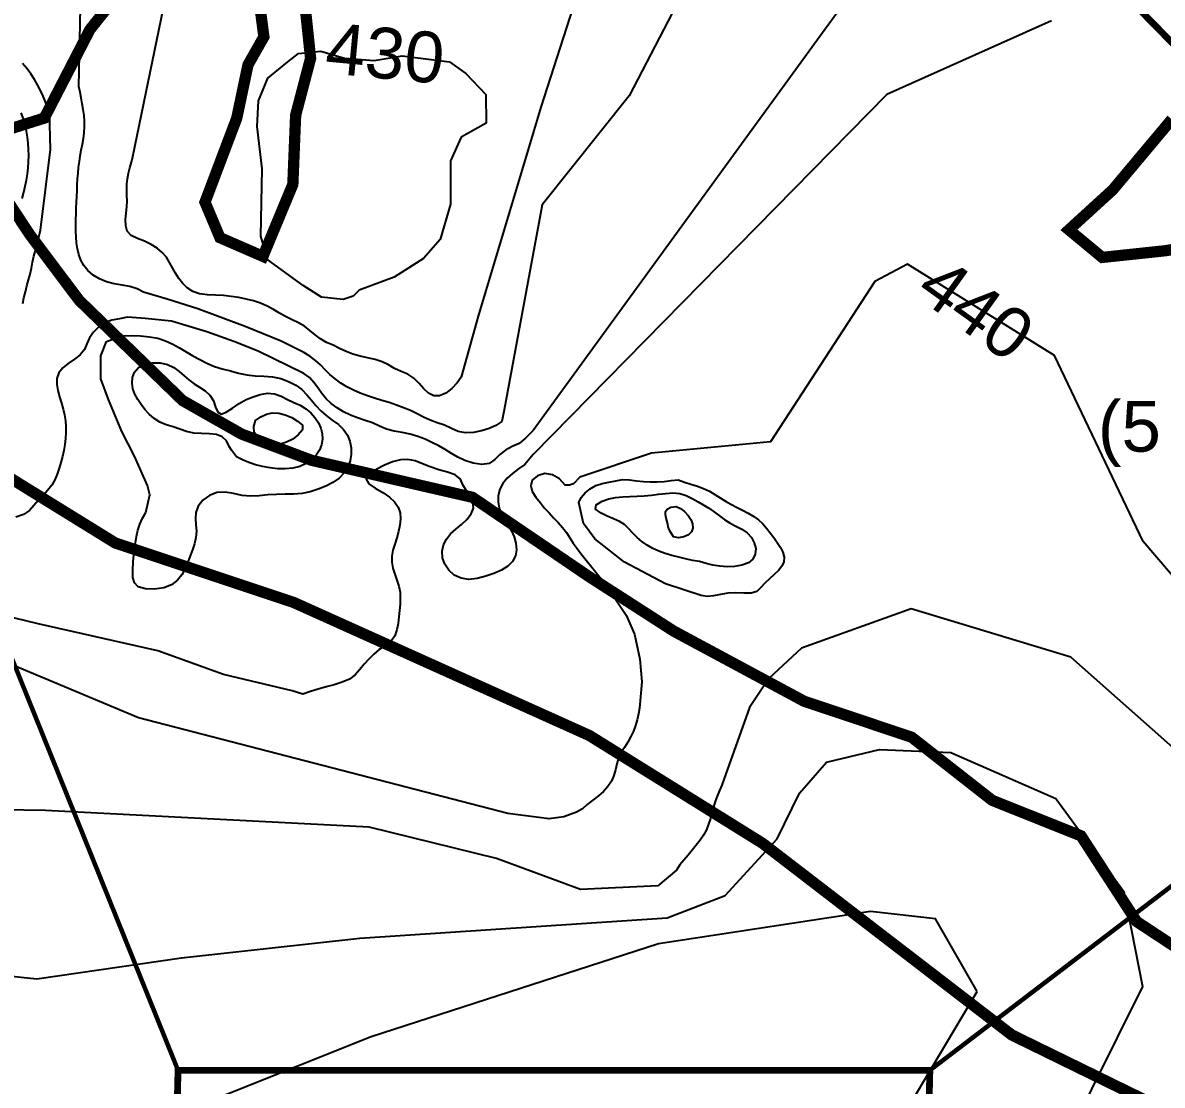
# Model space of a CAD drawing. Header units: metres. Extents: x 218545 to 227455, y 1543467 to 1556082.
# Drawn here: x 222173 to 222678, y 1547843 to 1548314 of the extents above; entities that cross this region are included whole.
import ezdxf

# ---------------------------------------------------------------- set-up
doc = ezdxf.new("R2010")
doc.units = ezdxf.units.M
doc.header["$MEASUREMENT"] = 0
doc.header["$PDMODE"] = 1
doc.header["$PDSIZE"] = -10
for name, color, linetype in [('10 M CONTOUR', 20, 'Continuous'), ('2 M CONTOUR', 33, 'Continuous'), ('CONTEXT', 200, 'Continuous'), ('SATGE-2', 160, 'Continuous'), ('UUL', 90, 'Continuous')]:
    doc.layers.add(name, color=color, linetype=linetype)
doc.layers.add('BO', color=7, linetype='Continuous', lineweight=30)
doc.styles.get("Standard").update_dxf_attribs({"font": 'arial.ttf'})

msp = doc.modelspace()

# ---------------------------------------------------------------- linework, layer by layer
at = {"layer": '10 M CONTOUR', "elevation": -1039.86579}
msp.add_lwpolyline([(222322.57436, 1548195.15499), (222319.90634, 1548192.48347), (222315.4096, 1548191.05465), (222305.80306, 1548192.0752), (222297.76317, 1548197.20698), (222282.08602, 1548208.68741), (222278.95074, 1548219.12428), (222279.47329, 1548248.86937), (222277.3831, 1548267.65564), (222277.90565, 1548279.13619), (222282.08602, 1548289.05122), (222290.96982, 1548296.35695), (222295.67299, 1548300.00981), (222305.60162, 1548301.0536), (222316.05306, 1548297.92246), (222329.11723, 1548296.87878), (222341.65885, 1548298.96613), (222362.56172, 1548296.35695), (222369.87762, 1548291.13857), (222378.63751, 1548281.91976), (222378.76141, 1548269.22116), (222367.78743, 1548262.95911), (222363.08426, 1548252.52224), (222363.08426, 1548233.21401), (222358.38109, 1548217.55876), (222351.06519, 1548209.20924), (222338.00102, 1548200.85984)], close=True, dxfattribs=at)
at = {"layer": '10 M CONTOUR'}
msp.add_polyline3d([(222704.56969, 1548043.29532, -1029.86579), (222670.08069, 1548083.81732, -1029.86579), (222630.81469, 1548166.20432, -1029.86579), (222565.54169, 1548206.67432, -1029.86579), (222551.05769, 1548198.96932, -1029.86579), (222504.83427, 1548127.99047, -1469.86579), (222452.18447, 1548122.99671, -1469.86579), (222420.32233, 1548112.28705, -1469.86579), (222417.55035, 1548109.38723, -1469.86579), (222415.72935, 1548108.7863, -1469.86579), (222413.86157, 1548108.79032, -1469.86579), (222411.26818, 1548111.51011, -1469.86579), (222408.18497, 1548113.38101, -1469.86579), (222404.8645, 1548113.92256, -1469.86579), (222401.63351, 1548112.95492, -1469.86579), (222399.28532, 1548110.92786, -1469.86579), (222398.59168, 1548108.51987, -1469.86579), (222399.28871, 1548105.96014, -1469.86579), (222400.87386, 1548103.37373, -1469.86579), (222402.84462, 1548100.88567, -1469.86579), (222404.73597, 1548098.60869, -1469.86579), (222406.68634, 1548096.44892, -1469.86579), (222408.73847, 1548094.32169, -1469.86579), (222410.78506, 1548092.18811, -1469.86579), (222412.71885, 1548090.00929, -1469.86579), (222414.43256, 1548087.74633, -1469.86579), (222415.87095, 1548085.3792, -1469.86579), (222417.41747, 1548083.04726, -1469.86579), (222419.12357, 1548080.77111, -1469.86579), (222420.86175, 1548078.50686, -1469.86579), (222421.91171, 1548077.03917, -1469.86579), (222431.75204, 1548064.89703, -1469.86579), (222440.87692, 1548051.14439, -1469.86579), (222444.54322, 1548042.68419, -1469.86579), (222446.90864, 1548031.70694, -1469.86579), (222447.88268, 1548021.56333, -1469.86579), (222446.76197, 1548009.97786, -1469.86579), (222446.33839, 1548007.40055, -1469.86579), (222445.77733, 1548004.84216, -1469.86579), (222445.03471, 1548002.31025, -1469.86579), (222444.08333, 1547999.81191, -1469.86579), (222442.93519, 1547997.35308, -1469.86579), (222441.60779, 1547994.93956, -1469.86579), (222440.11861, 1547992.57712, -1469.86579), (222438.58658, 1547990.24154, -1469.86579), (222437.50341, 1547987.79213, -1469.86579), (222436.76468, 1547985.25101, -1469.86579), (222436.14001, 1547982.67588, -1469.86579), (222435.39903, 1547980.12439, -1469.86579), (222434.31561, 1547977.65364, -1469.86579), (222432.79278, 1547975.30332, -1469.86579), (222430.88331, 1547973.09295, -1469.86579), (222428.64832, 1547971.04091, -1469.86579), (222426.16266, 1547969.15531, -1469.86579), (222423.6677, 1547967.31973, -1469.86579), (222421.49017, 1547965.34719, -1469.86579), (222418.9322, 1547963.86855, -1469.86579), (222413.21958, 1547961.81432, -1469.86579), (222406.74908, 1547960.94286, -1469.86579), (222388.41806, 1547963.3142, -1469.86579), (222224.70485, 1548005.5964, -1029.86579), (222154.41969, 1548035.04732, -1029.86579)], dxfattribs=at)
at = {"layer": '2 M CONTOUR', "flags": 128}
for points, elevation in [([(222228.66035, 1548108.55302), (222223.02153, 1548121.5597), (222217.38172, 1548132.55574), (222211.47315, 1548146.77), (222207.98186, 1548155.88873), (222207.98186, 1548166.08003), (222210.61229, 1548172.37267), (222217.561, 1548174.92089), (222221.55938, 1548175.12286), (222225.64793, 1548174.93183), (222229.55092, 1548174.53758), (222233.22703, 1548173.8613), (222236.66572, 1548172.78892), (222239.87216, 1548171.28345), (222242.91793, 1548169.59914), (222245.88598, 1548167.85661), (222248.85698, 1548166.1001), (222251.90226, 1548164.38242), (222255.06167, 1548162.78568), (222258.3684, 1548161.39813), (222261.85421, 1548160.30499), (222265.47132, 1548159.42298), (222269.06714, 1548158.4539), (222272.67381, 1548157.58347), (222276.41365, 1548157.18747), (222280.23646, 1548157.03248), (222284.05173, 1548156.74328), (222287.76529, 1548155.9952), (222291.26202, 1548154.75586), (222294.41925, 1548153.09783), (222297.11547, 1548151.094), (222299.35382, 1548148.83685), (222301.36996, 1548146.45531), (222303.38154, 1548144.06516), (222305.52232, 1548141.74905), (222307.9165, 1548139.58592), (222310.63391, 1548137.62165), (222313.36201, 1548135.67005), (222315.65207, 1548133.46599), (222317.34666, 1548130.96028), (222318.46181, 1548128.23228), (222319.01582, 1548125.36304), (222319.02698, 1548122.4336), (222318.50502, 1548119.52835), (222317.44054, 1548116.73913), (222315.82154, 1548114.15876), (222313.63602, 1548111.88009), (222310.88116, 1548109.98632), (222307.71714, 1548108.38934), (222304.36207, 1548106.95884), (222300.85819, 1548105.79009), (222297.22398, 1548105.00864), (222293.48022, 1548104.70486), (222289.66485, 1548104.70222), (222285.82372, 1548104.70195), (222281.99977, 1548104.43686), (222278.2005, 1548104.02594), (222274.41006, 1548103.84309), (222270.61369, 1548104.24326), (222266.82899, 1548105.07922), (222263.1047, 1548105.72113), (222259.49208, 1548105.52508), (222256.12649, 1548104.20893), (222253.27875, 1548102.0728), (222251.23191, 1548099.4695), (222250.207, 1548096.72138), (222249.99007, 1548093.93703), (222250.18098, 1548091.13355), (222250.37891, 1548088.32773), (222250.19653, 1548085.53632), (222249.54859, 1548082.7764), (222248.64732, 1548080.0653), (222247.66833, 1548077.39593), (222246.61393, 1548074.67516), (222245.4188, 1548071.8577), (222243.92705, 1548069.10328), (222241.9655, 1548066.61081), (222239.36097, 1548064.5792), (222235.94189, 1548063.20702), (222231.82922, 1548062.62638), (222227.77323, 1548062.82653), (222224.60571, 1548063.77817), (222222.87974, 1548065.45956), (222222.26758, 1548067.87282), (222222.26791, 1548071.02476), (222222.37943, 1548074.92221), (222222.64328, 1548077.70889), (222223.00099, 1548080.48471), (222223.42831, 1548083.25587), (222223.90097, 1548086.02855), (222224.42056, 1548088.80236), (222225.27151, 1548091.50479), (222226.55339, 1548094.11414), (222227.96444, 1548096.71512), (222229.70594, 1548104.47744), (222228.66035, 1548108.55302)], -1031.86579), ([(222265.95289, 1548124.2456), (222264.88782, 1548125.93417), (222263.6882, 1548128.35135), (222261.87359, 1548130.13002), (222259.34216, 1548131.14263), (222256.18773, 1548131.50668), (222252.71477, 1548131.60353), (222249.23819, 1548131.82757), (222246.02517, 1548132.50738), (222243.02768, 1548133.53694), (222240.06994, 1548134.63402), (222237.01136, 1548135.56751), (222234.15303, 1548136.74428), (222231.64153, 1548138.33049), (222229.44233, 1548140.22422), (222227.52085, 1548142.32337), (222225.84247, 1548144.52585), (222224.3736, 1548146.73321), (222223.14797, 1548149.03588), (222222.28137, 1548151.48677), (222221.88548, 1548153.9955), (222222.07193, 1548156.47125), (222222.95237, 1548158.82324), (222224.66184, 1548160.90255), (222227.36089, 1548162.31633), (222230.73577, 1548162.97457), (222234.31518, 1548162.91397), (222237.63012, 1548162.17194), (222240.42339, 1548160.84688), (222242.81406, 1548159.14547), (222244.96709, 1548157.27609), (222247.07902, 1548155.40526), (222249.35334, 1548153.68644), (222251.83202, 1548152.13754), (222254.26855, 1548150.53437), (222256.38654, 1548148.62767), (222257.91479, 1548146.1754), (222258.89535, 1548143.37331), (222259.85729, 1548141.0978), (222261.36142, 1548140.26355), (222263.61373, 1548141.08157), (222266.38456, 1548142.89892), (222269.41756, 1548145.0097), (222272.45637, 1548146.70798), (222275.47966, 1548147.84368), (222278.70704, 1548148.90885), (222281.96569, 1548149.52863), (222285.07112, 1548149.30178), (222287.94633, 1548148.14665), (222290.76282, 1548146.72019), (222293.61234, 1548145.45724), (222296.36316, 1548144.15726), (222298.87532, 1548142.59484), (222301.08631, 1548140.75825), (222302.95506, 1548138.69498), (222304.44052, 1548136.45256), (222305.50185, 1548134.07856), (222306.10577, 1548131.62321), (222306.2289, 1548129.14021), (222305.84852, 1548126.68345), (222304.9419, 1548124.30687), (222303.48763, 1548122.06516), (222301.50604, 1548120.0385), (222299.06719, 1548118.33741), (222296.24409, 1548117.07418), (222293.11799, 1548116.32039), (222289.79692, 1548116.01581), (222286.39433, 1548116.07356), (222283.02231, 1548116.40796), (222279.75168, 1548116.96985), (222276.60565, 1548117.75223), (222273.60477, 1548118.75044), (222270.76823, 1548119.96011), (222268.09745, 1548121.38092), (222265.95289, 1548124.2456)], -1033.86579), ([(222275.86782, 1548134.78122), (222276.55582, 1548137.3504), (222278.932, 1548139.10778), (222281.40924, 1548140.2668), (222284.04162, 1548140.78355), (222286.86347, 1548140.63013), (222289.77589, 1548139.88688), (222292.62488, 1548138.67892), (222295.25627, 1548137.13155), (222297.42497, 1548135.35475), (222297.39945, 1548133.22279), (222295.55568, 1548131.05012), (222293.11029, 1548129.2207), (222290.33547, 1548127.83115), (222287.44751, 1548126.96113), (222284.6627, 1548126.6903), (222282.15822, 1548127.08389), (222279.92567, 1548128.13884), (222277.90177, 1548129.83181), (222276.02319, 1548132.1395), (222275.86782, 1548134.78122)], -1035.86579), ([(222474.13421, 1548059.80296), (222458.36104, 1548064.97748), (222440.21401, 1548074.62672), (222427.01621, 1548084.98206), (222422.0064, 1548091.78798), (222419.91784, 1548101.05118), (222421.00613, 1548103.28226), (222422.69915, 1548105.34687), (222424.88038, 1548107.13673), (222427.43331, 1548108.54354), (222430.24418, 1548109.49311), (222433.21583, 1548110.1196), (222436.25742, 1548110.63585), (222439.28264, 1548111.22009), (222442.34718, 1548111.08446), (222445.44128, 1548110.65759), (222448.52465, 1548110.4022), (222451.59382, 1548110.27983), (222454.65066, 1548110.26914), (222457.7199, 1548110.43321), (222460.83266, 1548110.85843), (222463.90612, 1548111.09744), (222466.74431, 1548110.11339), (222469.61482, 1548109.22), (222472.45033, 1548108.31695), (222475.18258, 1548107.29983), (222477.75648, 1548106.08268), (222480.19988, 1548104.69614), (222482.57292, 1548103.21617), (222484.93582, 1548101.71888), (222487.3488, 1548100.28034), (222489.85953, 1548098.94879), (222492.44065, 1548097.64868), (222494.99556, 1548096.31449), (222497.41565, 1548094.89323), (222499.59233, 1548093.33187), (222501.46393, 1548091.59427), (222503.12383, 1548089.70008), (222504.69745, 1548087.68045), (222506.29716, 1548085.56673), (222507.87343, 1548083.39264), (222509.26689, 1548081.19352), (222510.3161, 1548079.00474), (222510.8596, 1548076.86169), (222510.73595, 1548074.79972), (222509.85643, 1548072.83976), (222508.37468, 1548070.95462), (222506.49486, 1548069.10704), (222504.4211, 1548067.2598), (222502.35755, 1548065.37566), (222500.50835, 1548063.41737), (222498.80815, 1548061.59578), (222496.24145, 1548060.87035), (222492.98622, 1548060.88841), (222489.42277, 1548061.09248), (222485.92444, 1548060.94135), (222482.67484, 1548060.33827), (222479.64964, 1548059.67366), (222476.81391, 1548059.36275), (222474.13421, 1548059.80296)], -1027.86579), ([(222473.35686, 1548074.92221), (222470.25034, 1548075.45202), (222467.20087, 1548076.08835), (222464.18349, 1548076.81485), (222461.18029, 1548077.61981), (222458.22259, 1548078.52371), (222455.36264, 1548079.56075), (222452.65276, 1548080.76515), (222450.14281, 1548082.16875), (222447.84963, 1548083.77148), (222445.76654, 1548085.55047), (222443.88546, 1548087.48167), (222442.11251, 1548089.46868), (222440.19627, 1548091.28237), (222437.90527, 1548092.71928), (222435.28731, 1548093.87819), (222432.51824, 1548094.99652), (222429.7746, 1548096.31237), (222427.25556, 1548098.06091), (222427.6156, 1548100.08224), (222430.25928, 1548101.65668), (222433.15785, 1548102.69915), (222436.225, 1548103.32638), (222439.37534, 1548103.65519), (222442.53468, 1548103.80165), (222445.69355, 1548103.87766), (222448.86548, 1548103.99364), (222452.06407, 1548104.25989), (222455.28748, 1548104.70726), (222458.49007, 1548105.14009), (222461.61843, 1548105.32268), (222464.61962, 1548105.02188), (222467.46948, 1548104.15846), (222470.18854, 1548102.89209), (222472.80114, 1548101.40304), (222475.33167, 1548099.87159), (222477.77379, 1548098.38417), (222480.07679, 1548096.7796), (222482.31594, 1548095.1141), (222484.57973, 1548093.47208), (222486.95667, 1548091.93794), (222489.50953, 1548090.5708), (222492.09377, 1548089.22565), (222494.46463, 1548087.65885), (222496.38272, 1548085.64501), (222497.69369, 1548083.22499), (222498.30602, 1548080.63647), (222498.12967, 1548078.12175), (222497.07461, 1548075.92311), (222495.05784, 1548074.27758), (222492.21385, 1548073.2595), (222488.93071, 1548072.7535), (222485.59721, 1548072.63641), (222482.38278, 1548072.83188), (222479.27944, 1548073.30142), (222476.2741, 1548074.00763), (222473.35686, 1548074.92221)], -1025.86579), ([(222460.66538, 1548087.7283), (222459.70086, 1548089.72096), (222459.20774, 1548092.08454), (222458.66773, 1548094.07172), (222458.31139, 1548095.71794), (222458.36934, 1548097.05868), (222459.07216, 1548098.12941), (222460.65045, 1548098.96558), (222463.00954, 1548099.35781), (222465.01858, 1548098.46797), (222466.80306, 1548097.04655), (222468.34615, 1548095.3506), (222469.53619, 1548093.49424), (222470.26154, 1548091.59164), (222470.41052, 1548089.75693), (222469.87149, 1548088.10425), (222468.53326, 1548086.74778), (222466.4517, 1548085.81502), (222464.09489, 1548085.46636), (222461.92652, 1548085.84631), (222460.66538, 1548087.7283)], -1023.86579)]:
    msp.add_lwpolyline(points, dxfattribs=dict(at, elevation=elevation))
at = {"layer": '2 M CONTOUR', "elevation": -1025.86579}
msp.add_lwpolyline([(222042.18369, 1547904.65332), (222179.60369, 1547890.02932), (222243.83069, 1547899.35332), (222322.79007, 1547908.03868), (222459.05362, 1547917.04204), (222484.82021, 1547926.87144), (222507.83371, 1547952.04152), (222517.69653, 1547972.28708), (222529.75125, 1547985.96649), (222553.24813, 1547991.68508), (222584.84069, 1547990.34132), (222631.35369, 1547969.97232), (222661.45269, 1547928.67032), (222669.70569, 1547886.57132), (222635.76369, 1547818.26332), (222546.66669, 1547711.70732), (222402.03869, 1547638.24132), (222326.53869, 1547584.57832), (222098.55169, 1547505.36132)], dxfattribs=at)
at = {"layer": '2 M CONTOUR'}
for points in [[(222484.53269, 1548362.62232, -1035.86579), (222442.21369, 1548281.21732, -1035.86579), (222403.66569, 1548232.92632, -1035.86579), (222386.74371, 1548142.15584, -1469.86579), (222385.71852, 1548136.92561, -1469.86579), (222383.08671, 1548135.26996, -1469.86579), (222380.10103, 1548133.92452, -1469.86579), (222376.74705, 1548132.79481, -1469.86579), (222373.21062, 1548132.03212, -1469.86579), (222369.71335, 1548131.88634, -1469.86579), (222366.46568, 1548132.58691, -1469.86579), (222363.4398, 1548133.92827, -1469.86579), (222360.38095, 1548135.2906, -1469.86579), (222357.183, 1548136.36405, -1469.86579), (222354.06714, 1548137.52391, -1469.86579), (222351.0889, 1548138.88523, -1469.86579), (222348.17155, 1548140.34095, -1469.86579), (222345.23633, 1548141.78059, -1469.86579), (222342.20972, 1548143.10063, -1469.86579), (222339.08033, 1548144.28026, -1469.86579), (222335.87759, 1548145.35297, -1469.86579), (222332.63161, 1548146.35316, -1469.86579), (222329.37624, 1548147.32957, -1469.86579), (222326.15769, 1548148.37352, -1469.86579), (222323.01352, 1548149.53297, -1469.86579), (222319.97957, 1548150.84825, -1469.86579), (222317.09018, 1548152.3469, -1469.86579), (222314.37549, 1548154.02059, -1469.86579), (222311.8649, 1548155.85479, -1469.86579), (222309.58783, 1548157.83495, -1469.86579), (222307.53918, 1548159.93463, -1469.86579), (222305.42981, 1548162.02433, -1469.86579), (222303.16725, 1548164.03289, -1469.86579), (222300.72549, 1548165.91122, -1469.86579), (222298.07851, 1548167.61021, -1469.86579), (222287.93226, 1548172.51298, -1469.86579), (222271.94896, 1548179.03227, -1469.86579), (222251.01294, 1548186.90054, -1469.86579), (222237.42174, 1548191.24878, -1469.86579), (222226.97726, 1548194.27325, -1469.86579), (222224.08033, 1548195.7049, -1469.86579), (222220.94246, 1548196.74172, -1469.86579), (222217.50411, 1548197.37543, -1469.86579), (222213.97804, 1548197.9736, -1469.86579), (222210.57095, 1548198.88176, -1469.86579), (222207.4222, 1548200.20047, -1469.86579), (222204.62914, 1548201.87738, -1469.86579), (222202.28847, 1548203.8578, -1469.86579), (222200.49551, 1548206.08676, -1469.86579), (222199.21487, 1548208.4809, -1469.86579), (222198.29077, 1548210.96277, -1469.86579), (222197.66021, 1548213.50662, -1469.86579), (222197.2645, 1548216.08879, -1469.86579), (222197.04496, 1548218.6856, -1469.86579), (222196.94583, 1548221.27576, -1469.86579), (222196.93298, 1548223.85522, -1469.86579), (222196.9819, 1548226.42766, -1469.86579), (222197.06815, 1548228.99682, -1469.86579), (222197.1673, 1548231.5664, -1469.86579), (222197.26301, 1548234.13892, -1469.86579), (222197.36075, 1548236.71361, -1469.86579), (222197.46965, 1548239.28914, -1469.86579), (222197.59885, 1548241.8642, -1469.86579), (222197.75751, 1548244.43748, -1469.86579), (222197.95567, 1548247.00831, -1469.86579), (222198.20435, 1548249.57664, -1469.86579), (222198.51462, 1548252.14249, -1469.86579), (222198.89755, 1548254.70586, -1469.86579), (222199.35791, 1548257.26684, -1469.86579), (222199.85087, 1548259.82615, -1469.86579), (222200.30798, 1548262.38482, -1469.86579), (222200.66067, 1548264.94386, -1469.86579), (222200.84038, 1548267.5043, -1469.86579), (222200.80371, 1548270.067, -1469.86579), (222200.58611, 1548272.63228, -1469.86579), (222200.23843, 1548275.20039, -1469.86579), (222199.81155, 1548277.77156, -1469.86579), (222199.35513, 1548280.34584, -1469.86579), (222198.87242, 1548282.91705, -1469.86579), (222198.30623, 1548285.47076, -1469.86579), (222203.75369, 1548544.44632, -1035.86579)], [(222424.27969, 1548342.50632, -1037.86579), (222403.12769, 1548276.27432, -1037.86579), (222375.30702, 1548183.65715, -1469.86579), (222367.76266, 1548156.64408, -1469.86579), (222365.98442, 1548154.06398, -1469.86579), (222363.61575, 1548151.59463, -1469.86579), (222360.91797, 1548149.58064, -1469.86579), (222358.15236, 1548148.36664, -1469.86579), (222355.57923, 1548148.29543, -1469.86579), (222353.32238, 1548149.4631, -1469.86579), (222351.2322, 1548151.47159, -1469.86579), (222349.12647, 1548153.86387, -1469.86579), (222346.82296, 1548156.18294, -1469.86579), (222344.13945, 1548157.97179, -1469.86579), (222341.09455, 1548159.12645, -1469.86579), (222338.23254, 1548160.50634, -1469.86579), (222335.50054, 1548162.06168, -1469.86579), (222332.67306, 1548163.47097, -1469.86579), (222329.56774, 1548164.47505, -1469.86579), (222326.25978, 1548165.18727, -1469.86579), (222322.91963, 1548165.85872, -1469.86579), (222319.71749, 1548166.74013, -1469.86579), (222316.73754, 1548167.9569, -1469.86579), (222313.87182, 1548169.35447, -1469.86579), (222310.98634, 1548170.74034, -1469.86579), (222308.02422, 1548172.00825, -1469.86579), (222305.37588, 1548173.56879, -1469.86579), (222303.00086, 1548175.39724, -1469.86579), (222300.71735, 1548177.31875, -1469.86579), (222298.34358, 1548179.15847, -1469.86579), (222295.69956, 1548180.74329, -1469.86579), (222292.78227, 1548182.06985, -1469.86579), (222289.91145, 1548183.44441, -1469.86579), (222287.26437, 1548185.03836, -1469.86579), (222284.63704, 1548186.66127, -1469.86579), (222281.8206, 1548188.1116, -1469.86579), (222278.81109, 1548189.35249, -1469.86579), (222275.66334, 1548190.39436, -1469.86579), (222272.43214, 1548191.24759, -1469.86579), (222269.15607, 1548191.92096, -1469.86579), (222265.81644, 1548192.41748, -1469.86579), (222262.38202, 1548192.73889, -1469.86579), (222258.82671, 1548192.89349, -1469.86579), (222255.24171, 1548193.03823, -1469.86579), (222251.83464, 1548193.47762, -1469.86579), (222248.81811, 1548194.52253, -1469.86579), (222246.3324, 1548196.24016, -1469.86579), (222244.28091, 1548198.23125, -1469.86579), (222242.56547, 1548200.41436, -1469.86579), (222241.09062, 1548202.72623, -1469.86579), (222239.76086, 1548205.10356, -1469.86579), (222238.48062, 1548207.48304, -1469.86579), (222237.08667, 1548209.78152, -1469.86579), (222235.26985, 1548211.8752, -1469.86579), (222232.98683, 1548213.73449, -1469.86579), (222230.3316, 1548215.37761, -1469.86579), (222227.39895, 1548216.82301, -1469.86579), (222224.28462, 1548218.08977, -1469.86579), (222221.43844, 1548219.41324, -1469.86579), (222219.74665, 1548221.31103, -1469.86579), (222219.05896, 1548223.7096, -1469.86579), (222219.0325, 1548226.42472, -1469.86579), (222219.32442, 1548229.27214, -1469.86579), (222219.59407, 1548232.06875, -1469.86579), (222219.66059, 1548234.71216, -1469.86579), (222219.60872, 1548237.23415, -1469.86579), (222219.54823, 1548239.67915, -1469.86579), (222219.58891, 1548242.09161, -1469.86579), (222219.83604, 1548244.51476, -1469.86579), (222220.3015, 1548246.96688, -1469.86579), (222220.90871, 1548249.44263, -1469.86579), (222221.57766, 1548251.93576, -1469.86579), (222222.22832, 1548254.43999, -1469.86579), (222241.54053, 1548348.36101, -1469.86579)], [(222544.94969, 1548332.64132, -1033.86579), (222399.65107, 1548132.94161, -1469.86579), (222396.19468, 1548129.56586, -1469.86579), (222393.4931, 1548127.24772, -1469.86579), (222390.36886, 1548125.92253, -1469.86579), (222387.46644, 1548124.33665, -1469.86579), (222384.9413, 1548122.32556, -1469.86579), (222382.67873, 1548120.08415, -1469.86579), (222380.12234, 1548118.39384, -1469.86579), (222376.8411, 1548117.9036, -1469.86579), (222373.12098, 1548118.45775, -1469.86579), (222369.44185, 1548119.68301, -1469.86579), (222366.24805, 1548121.2167, -1469.86579), (222363.46245, 1548122.8515, -1469.86579), (222360.67223, 1548124.50437, -1469.86579), (222357.78225, 1548126.12843, -1469.86579), (222354.80646, 1548127.68745, -1469.86579), (222351.73597, 1548129.13057, -1469.86579), (222348.5359, 1548130.39029, -1469.86579), (222345.16997, 1548131.39827, -1469.86579), (222341.61834, 1548132.11134, -1469.86579), (222338.01524, 1548132.7227, -1469.86579), (222334.57911, 1548133.55474, -1469.86579), (222331.52038, 1548134.91899, -1469.86579), (222328.47666, 1548136.33779, -1469.86579), (222325.20687, 1548137.4834, -1469.86579), (222321.87019, 1548138.57205, -1469.86579), (222318.62307, 1548139.81414, -1469.86579), (222315.56423, 1548141.30085, -1469.86579), (222312.73953, 1548143.01425, -1469.86579), (222310.1929, 1548144.93239, -1469.86579), (222307.96817, 1548147.03415, -1469.86579), (222306.06141, 1548149.34888, -1469.86579), (222304.30871, 1548151.79053, -1469.86579), (222302.51008, 1548154.19689, -1469.86579), (222300.46552, 1548156.40572, -1469.86579), (222297.97505, 1548158.2548, -1469.86579), (222277.78798, 1548168.20592, -1469.86579), (222266.98053, 1548172.36304, -1469.86579), (222255.0734, 1548176.70923, -1469.86579), (222239.28954, 1548181.436, -1469.86579), (222239.28954, 1548181.436, -1469.86579), (222227.70551, 1548182.62444, -1469.86579), (222219.90293, 1548183.17299, -1469.86579), (222216.31759, 1548182.48467, -1469.86579), (222212.85616, 1548181.88929, -1469.86579), (222209.74246, 1548180.67704, -1469.86579), (222207.04586, 1548178.84518, -1469.86579), (222204.79732, 1548176.56668, -1469.86579), (222203.02783, 1548174.01451, -1469.86579), (222201.76836, 1548171.36165, -1469.86579), (222200.77086, 1548168.80875, -1469.86579), (222198.92108, 1548166.57833, -1469.86579), (222196.38099, 1548164.58466, -1469.86579), (222193.62292, 1548162.67939, -1469.86579), (222191.11918, 1548160.71414, -1469.86579), (222189.34045, 1548158.5411, -1469.86579), (222188.53486, 1548156.08667, -1469.86579), (222188.50406, 1548153.42619, -1469.86579), (222188.99635, 1548150.65277, -1469.86579), (222189.76003, 1548147.85955, -1469.86579), (222190.55619, 1548145.13222, -1469.86579), (222191.27278, 1548142.48274, -1469.86579), (222191.87043, 1548139.88083, -1469.86579), (222192.3106, 1548137.29573, -1469.86579), (222192.55481, 1548134.69669, -1469.86579), (222192.58089, 1548132.06404, -1469.86579), (222192.41102, 1548129.40827, -1469.86579), (222192.07485, 1548126.74492, -1469.86579), (222191.60204, 1548124.08955, -1469.86579), (222191.02135, 1548121.45683, -1469.86579), (222190.34817, 1548118.84806, -1469.86579), (222189.58734, 1548116.25403, -1469.86579), (222188.74238, 1548113.66572, -1469.86579), (222187.70881, 1548111.12038, -1469.86579), (222186.25142, 1548108.71406, -1469.86579), (222184.43, 1548106.42931, -1469.86579), (222182.3967, 1548104.21292, -1469.86579), (222180.30366, 1548102.01166, -1469.86579), (222178.30305, 1548099.7723, -1469.86579), (222176.37954, 1548097.52603, -1469.86579), (222173.69288, 1548095.76215, -1469.86579), (222170.29728, 1548094.5967, -1469.86579)], [(222629.48369, 1548314.53232, -1031.86579), (222556.42869, 1548281.89632, -1031.86579), (222399.67575, 1548122.3495, -1469.86579), (222396.00722, 1548117.93024, -1469.86579), (222393.12635, 1548115.98502, -1469.86579), (222390.45092, 1548113.97157, -1469.86579), (222388.08124, 1548111.88974, -1469.86579), (222386.2062, 1548109.5535, -1469.86579), (222384.9124, 1548106.94439, -1469.86579), (222384.20539, 1548104.17747, -1469.86579), (222384.08861, 1548101.37126, -1469.86579), (222384.56545, 1548098.64422, -1469.86579), (222385.58961, 1548096.06791, -1469.86579), (222386.97622, 1548093.58317, -1469.86579), (222388.51649, 1548091.10823, -1469.86579), (222390.00161, 1548088.56133, -1469.86579), (222391.22371, 1548085.86294, -1469.86579), (222392.01161, 1548083.02305, -1469.86579), (222392.24278, 1548080.17016, -1469.86579), (222391.79801, 1548077.44092, -1469.86579), (222390.55811, 1548074.97197, -1469.86579), (222388.4539, 1548072.86927, -1469.86579), (222385.62977, 1548071.1077, -1469.86579), (222382.28713, 1548069.62716, -1469.86579), (222378.62727, 1548068.37066, -1469.86579), (222374.84709, 1548067.41676, -1469.86579), (222371.13747, 1548067.02916, -1469.86579), (222367.68886, 1548067.4847, -1469.86579), (222364.67575, 1548068.92555, -1469.86579), (222362.22882, 1548071.12354, -1469.86579), (222360.4713, 1548073.78741, -1469.86579), (222359.51925, 1548076.63318, -1469.86579), (222359.38094, 1548079.48658, -1469.86579), (222359.98137, 1548082.25814, -1469.86579), (222361.24336, 1548084.86055, -1469.86579), (222363.08969, 1548087.20663, -1469.86579), (222365.39614, 1548089.29344, -1469.86579), (222367.90608, 1548091.35546, -1469.86579), (222370.31984, 1548093.62008, -1469.86579), (222372.23702, 1548096.0683, -1469.86579), (222373.22536, 1548098.60311, -1469.86579), (222372.95448, 1548101.14055, -1469.86579), (222371.72456, 1548103.67733, -1469.86579), (222370.07665, 1548106.24098, -1469.86579), (222368.55231, 1548108.85909, -1469.86579), (222367.43315, 1548111.45469, -1469.86579), (222365.12414, 1548113.29043, -1469.86579), (222361.69956, 1548114.52467, -1469.86579), (222357.79913, 1548115.57467, -1469.86579), (222354.03688, 1548116.8321, -1469.86579), (222350.60601, 1548118.26905, -1469.86579), (222347.35586, 1548119.51481, -1469.86579), (222344.12571, 1548120.18864, -1469.86579), (222340.78677, 1548120.01179, -1469.86579), (222337.32725, 1548119.07929, -1469.86579), (222333.76219, 1548117.57179, -1469.86579), (222330.14348, 1548115.66978, -1469.86579), (222327.09313, 1548113.55124, -1469.86579), (222325.68185, 1548111.39222, -1469.86579), (222326.77603, 1548109.34544, -1469.86579), (222329.69327, 1548107.39727, -1469.86579), (222333.07948, 1548105.46166, -1469.86579), (222335.98273, 1548103.46121, -1469.86579), (222338.24952, 1548101.33615, -1469.86579), (222339.81976, 1548099.02879, -1469.86579), (222340.66394, 1548096.50142, -1469.86579), (222340.88423, 1548093.80257, -1469.86579), (222340.61829, 1548091.00397, -1469.86579), (222340.00378, 1548088.17735, -1469.86579), (222339.17924, 1548085.39177, -1469.86579), (222338.29889, 1548082.66903, -1469.86579), (222337.53028, 1548079.99064, -1469.86579), (222337.04143, 1548077.3368, -1469.86579), (222337.00029, 1548074.68774, -1469.86579), (222337.48923, 1548072.02888, -1469.86579), (222338.32756, 1548069.36158, -1469.86579), (222339.28418, 1548066.69029, -1469.86579), (222340.12801, 1548064.01945, -1469.86579), (222340.63919, 1548061.35264, -1469.86579), (222340.77993, 1548058.67944, -1469.86579), (222340.66019, 1548055.9781, -1469.86579), (222340.39417, 1548053.22655, -1469.86579), (222340.09585, 1548050.4028, -1469.86579), (222339.78929, 1548047.52254, -1469.86579), (222339.27748, 1548044.69401, -1469.86579), (222338.33003, 1548042.03947, -1469.86579), (222336.71653, 1548039.68117, -1469.86579), (222334.25391, 1548037.71708, -1469.86579), (222331.45592, 1548035.88797, -1469.86579), (222328.96606, 1548033.86892, -1469.86579), (222326.7554, 1548031.68118, -1469.86579), (222324.72924, 1548029.37985, -1469.86579), (222322.79287, 1548027.02003, -1469.86579), (222320.77499, 1548024.7177, -1469.86579), (222318.19517, 1548022.83922, -1469.86579), (222315.03312, 1548021.41831, -1469.86579), (222311.52367, 1548020.30037, -1469.86579), (222307.90266, 1548019.33004, -1469.86579), (222304.35399, 1548018.36945, -1469.86579), (222300.92297, 1548017.32743, -1469.86579), (222297.63204, 1548016.12051, -1469.86579), (222292.83887, 1548017.69465, -1469.86579), (222262.34717, 1548024.93931, -1469.86579), (222233.25283, 1548035.41773, -1469.86579), (222180.31106, 1548047.32509, -1469.86579), (222154.55544, 1548053.51681, -1469.86579)], [(222173.42761, 1548189.19857, -1469.86579), (222173.95556, 1548191.84486, -1469.86579), (222174.58489, 1548194.48157, -1469.86579), (222175.29811, 1548197.09736, -1469.86579), (222176.03602, 1548199.69914, -1469.86579), (222176.7176, 1548202.30336, -1469.86579), (222177.26688, 1548204.92571, -1469.86579), (222177.76162, 1548207.55778, -1469.86579), (222178.37638, 1548210.17468, -1469.86579), (222179.09314, 1548212.77845, -1469.86579), (222181.23449, 1548221.82812, -1469.86579), (222185.77013, 1548257.52263, -1469.86579), (222185.25456, 1548274.04379, -1469.86579), (222182.52263, 1548281.13663, -1469.86579), (222181.32917, 1548283.64846, -1469.86579), (222180.00762, 1548286.12584, -1469.86579), (222178.57042, 1548288.56823, -1469.86579), (222177.03, 1548290.97509, -1469.86579), (222175.30727, 1548293.30878, -1469.86579), (222173.35773, 1548295.54947, -1469.86579)], [(222173.13971, 1548235.86269, -1469.86579), (222173.87583, 1548238.53503, -1469.86579), (222174.50286, 1548241.22376, -1469.86579), (222175.02774, 1548243.9249, -1469.86579), (222175.45287, 1548246.635, -1469.86579), (222175.77186, 1548249.35163, -1469.86579), (222175.97733, 1548252.07248, -1469.86579), (222176.06189, 1548254.79524, -1469.86579), (222176.01837, 1548257.51763, -1469.86579), (222175.84121, 1548260.23762, -1469.86579), (222175.52545, 1548262.95326, -1469.86579), (222175.06618, 1548265.66263, -1469.86579), (222174.45822, 1548268.36359, -1469.86579), (222173.68697, 1548271.04666, -1469.86579), (222172.72544, 1548273.69272, -1469.86579)], [(222716.83469, 1547962.62032, -1027.86579), (222637.98169, 1548032.49832, -1027.86579), (222567.27369, 1548053.94332, -1027.86579), (222518.54606, 1548036.46442, -1027.86579), (222504.04898, 1548023.16364, -1469.86579), (222495.49303, 1548010.22417, -1469.86579), (222484.24733, 1547978.34241, -1469.86579), (222483.25596, 1547975.88828, -1469.86579), (222482.25643, 1547973.44344, -1469.86579), (222481.28695, 1547970.9964, -1469.86579), (222480.38573, 1547968.53568, -1469.86579), (222479.59052, 1547966.04989, -1469.86579), (222478.89329, 1547963.53957, -1469.86579), (222478.20074, 1547961.02738, -1469.86579), (222477.41027, 1547958.53841, -1469.86579), (222476.41929, 1547956.09774, -1469.86579), (222475.1353, 1547953.72993, -1469.86579), (222473.6145, 1547951.44006, -1469.86579), (222471.93121, 1547949.20899, -1469.86579), (222470.1401, 1547947.01605, -1469.86579), (222468.29584, 1547944.84058, -1469.86579), (222466.4531, 1547942.66189, -1469.86579), (222464.69125, 1547940.45292, -1469.86579), (222463.18591, 1547938.16173, -1469.86579), (222454.87748, 1547931.24666, -1469.86579), (222420.58286, 1547929.58986, -1469.86579), (222383.39528, 1547943.31986, -1469.86579), (222326.92682, 1547957.18522, -1027.86579), (222183.44469, 1547964.63332, -1027.86579), (222087.72069, 1547966.01732, -1027.86579)], [(222596.50642, 1547884.46659, -1023.86579), (222577.99569, 1547916.54532, -1023.86579), (222549.25969, 1547919.79832, -1023.86579), (222455.2555, 1547905.50028, -1023.86579), (222327.90867, 1547864.37036, -1023.86579), (222166.05369, 1547799.76032, -1023.86579), (222120.94269, 1547745.48232, -1023.86579), (222120.13469, 1547695.52932, -1023.86579), (222142.99469, 1547633.34532, -1023.86579), (222201.10669, 1547610.75632, -1023.86579), (222253.02969, 1547621.08232, -1023.86579), (222308.30069, 1547655.01132, -1023.86579), (222491.17218, 1547766.98128, -1023.86579), (222563.04059, 1547828.32827, -1023.86579), (222596.50642, 1547884.46659, -1023.86579)]]:
    msp.add_polyline3d(points, dxfattribs=at)
at = {"layer": 'BO', "ltscale": 100, "const_width": 3, "elevation": -1469.86579}
msp.add_lwpolyline([(221947.64189, 1548557.0751), (221947.64824, 1548558.09019), (222066.95729, 1548520.18997), (222110.84853, 1548501.76929), (222245.77149, 1548443.91878), (222307.8469, 1548415.47098), (222370.63302, 1548395.47342), (222446.39151, 1548373.35121), (222604.43072, 1548346.52922), (222649.97983, 1548332.02598), (222666.68509, 1548321.26817), (222763.35935, 1548222.82572), (222892.96128, 1548101.34948), (222922.14194, 1548073.15006), (222964.02229, 1548021.92382), (222984.63781, 1547988.31615), (223001.0618, 1547920.8603), (223009.67873, 1547836.58068), (223033.48056, 1547743.4396), (223071.66178, 1547689.80804)], dxfattribs=at)
at = {"layer": 'BO', "color": 1}
msp.add_point((222318, 1548026), dxfattribs=at)
at = {"layer": 'SATGE-2', "color": 3, "lineweight": 40, "elevation": -1469.86579}
msp.add_lwpolyline([(221939.1694, 1547201.31268), (221947.64824, 1548558.09019), (222066.95729, 1548520.18997), (222110.84853, 1548501.76929), (222245.77149, 1548443.91878), (222307.8469, 1548415.47098), (222370.63302, 1548395.47342), (222446.39151, 1548373.35121), (222604.43072, 1548346.52922), (222649.97983, 1548332.02598), (222666.68509, 1548321.26817), (222763.35935, 1548222.82572), (222892.96128, 1548101.34948), (222922.14194, 1548073.15006), (222964.02229, 1548021.92382), (222984.63781, 1547988.31615), (223001.0618, 1547920.8603), (223009.67873, 1547836.58068), (223033.48056, 1547743.4396), (223071.66178, 1547689.80804)], dxfattribs=at)
at = {"layer": 'SATGE-2', "color": 0, "const_width": 2, "elevation": -1469.86579}
for points in [[(222242.25868, 1547849.48256), (221959.38816, 1548550.65505)], [(222575.50254, 1547849.48256), (222898.75301, 1548095.92088)]]:
    msp.add_lwpolyline(points, dxfattribs=at)
at = {"layer": 'SATGE-2', "const_width": 3, "elevation": -1469.86579}
msp.add_lwpolyline([(222242.25868, 1547849.48256), (222575.50254, 1547849.48256), (222572.94512, 1547747.2461), (222239.70127, 1547747.2461)], close=True, dxfattribs=at)
at = {"layer": 'UUL', "const_width": 5, "elevation": -1469.86579}
for points in [[(222167.22203, 1548266.4515), (222182.96136, 1548271.4191), (222203.2568, 1548310.74604), (222221.89549, 1548333.92814)], [(222278.63995, 1548320.26728), (222280.2967, 1548307.43428), (222273.25546, 1548295.01524), (222268.28511, 1548271.4191), (222254.20253, 1548234.16204), (222260.82963, 1548218.4313), (222279.88246, 1548210.15194), (222293.13667, 1548242.02744), (222294.37928, 1548272.66099), (222301.00638, 1548297.91303), (222298.52115, 1548321.50917)], [(222682.74494, 1548270.87258), (222656.56641, 1548239.64426), (222637.14359, 1548221.92005), (222651.92181, 1548209.68189), (222679.78934, 1548212.63591), (222694.56756, 1548215.16793)], [(223075.26762, 1547693.21983), (223024.93688, 1547716.9128), (222977.89925, 1547737.7369), (222932.90445, 1547769.99927), (222875.36207, 1547804.24292), (222829.40261, 1547830.49117), (222791.08103, 1547857.74668), (222726.37251, 1547876.42567), (222667.13661, 1547915.40826), (222642.50152, 1547953.36976), (222603.10512, 1547969.12108), (222567.41426, 1547997.08756), (222519.81229, 1548012.99662), (222461.94276, 1548044.09576), (222424.02308, 1548068.50823), (222372.71863, 1548103.39248), (222301.45214, 1548119.77474), (222270.43111, 1548131.40665), (222244.31644, 1548146.21891), (222198.43685, 1548190.66303), (222176.54929, 1548219.785), (222148.44133, 1548262.42618)], [(222127.39096, 1548136.92354), (222214.35861, 1548083.18296), (222293.34242, 1548056.86938), (222424.59839, 1547997.82536), (222501.38161, 1547950.04635), (222611.84438, 1547865.12347), (222676.99157, 1547833.27601), (222738.5909, 1547801.42855), (222832.16949, 1547747.46909), (222968.87429, 1547661.04957), (223042.5788, 1547624.17299), (223118.39383, 1547578.78981)]]:
    msp.add_lwpolyline(points, dxfattribs=at)

# ---------------------------------------------------------------- texts
at = {"layer": 'CONTEXT', "linetype": 'Continuous'}
for s, rotation, p in [('430', 354.5980297, (222306.91283, 1548291.45049, -609.86579)), ('440', 324.2706797, (222568.17496, 1548193.02149, -1029.86579))]:
    msp.add_text(s, height=22.5, rotation=rotation, dxfattribs=at).set_placement(p)
at = {"layer": 'UUL'}
msp.add_text('(5 ACRES)', height=22.5, dxfattribs=at).set_placement((222649.96043, 1548123.60385, -3419.53443))

doc.saveas('drawing.dxf')
